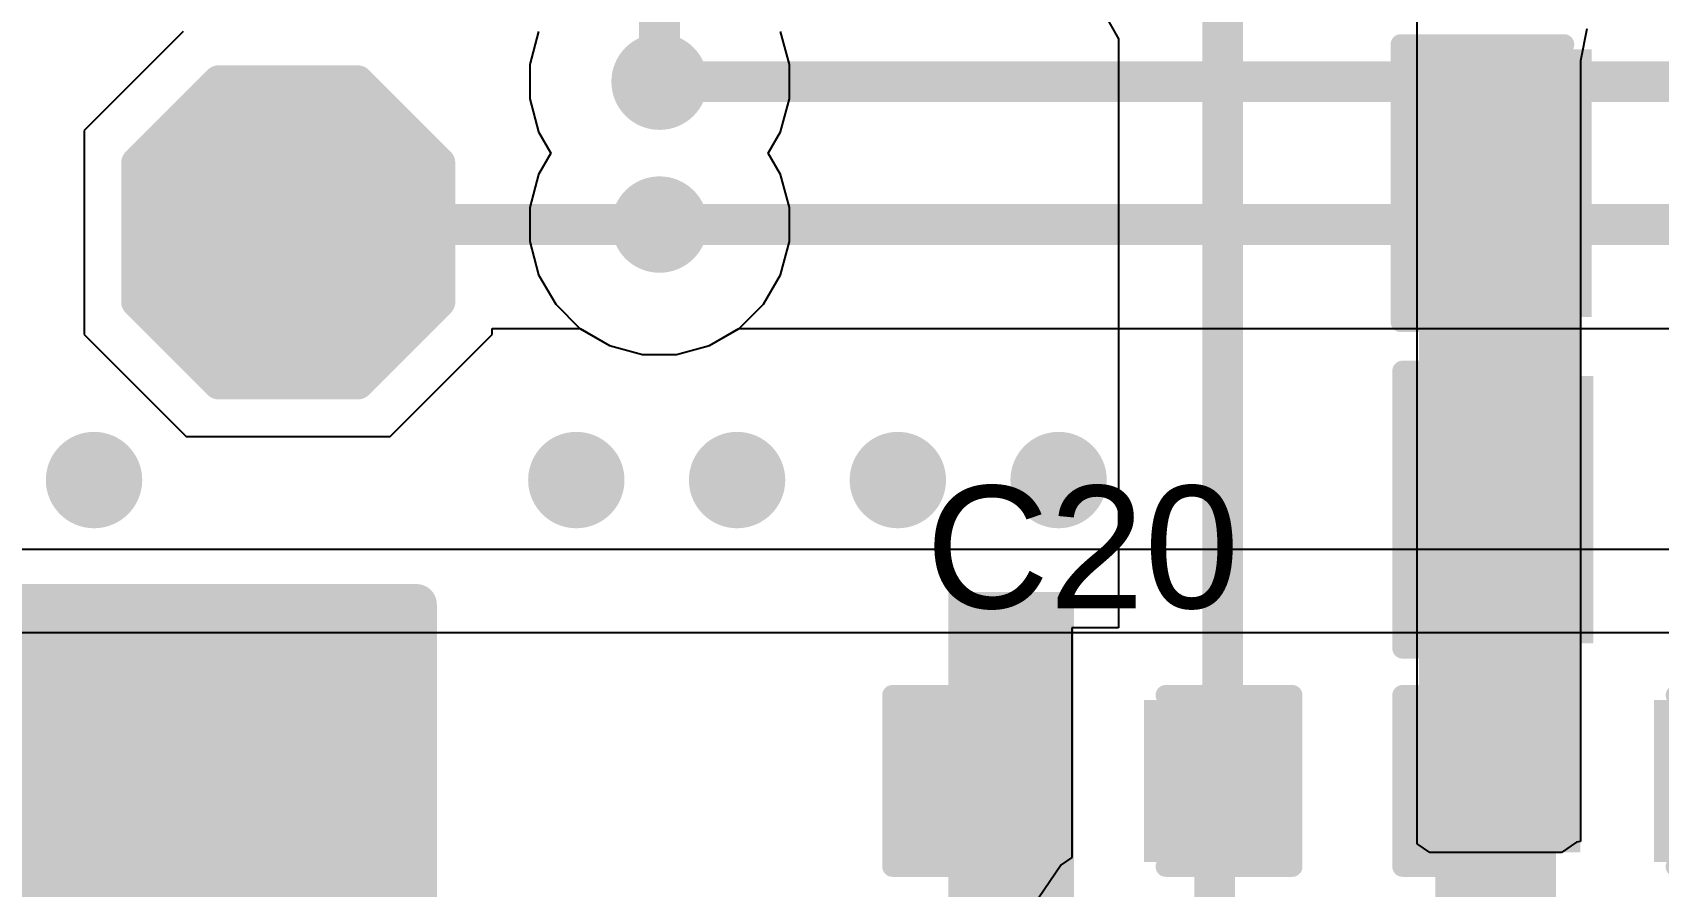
# Model space of a CAD drawing. Header units: inches. Extents: x 0.38 to 9.66, y 2.79 to 4.95.
# Drawn here: x 5.1573 to 5.5558, y 4.0598 to 4.269 of the extents above; entities that cross this region are included whole.
import ezdxf

# ---------------------------------------------------------------- set-up
doc = ezdxf.new("R2010")
doc.units = ezdxf.units.IN
doc.header["$MEASUREMENT"] = 0
for name, color, linetype in [('Bottom Layer', 5, 'Continuous'), ('Top Layer', 1, 'Continuous'), ('Top Overlay', 2, 'Continuous'), ('Top Paste', 8, 'Continuous'), ('Top Solder', 216, 'Continuous'), ('Via Holes', 16, 'Continuous')]:
    doc.layers.add(name, color=color, linetype=linetype)
doc.styles.add('Arial', font='', dxfattribs={"height": 0.2})
doc.styles.get('Arial').set_extended_font_data('Arial')

# ---------------------------------------------------------------- blocks, each defined once
blk = doc.blocks.new('T__________11')
at = {"layer": 'Top Layer'}
blk.add_hatch(color=1, dxfattribs=at).paths.add_polyline_path([(0.015, 0.03), (-0.015, 0.03), (-0.03, 0.015), (-0.03, -0.015), (-0.015, -0.03), (0.015, -0.03), (0.03, -0.015), (0.03, 0.015)])
at = {"layer": 'Top Paste'}
blk.add_hatch(color=8, dxfattribs=at).paths.add_polyline_path([(0.015, 0.03), (-0.015, 0.03), (-0.03, 0.015), (-0.03, -0.015), (-0.015, -0.03), (0.015, -0.03), (0.03, -0.015), (0.03, 0.015)])
at = {"layer": 'Top Solder'}
blk.add_hatch(color=216, dxfattribs=at).paths.add_polyline_path([(0.017, 0.034), (-0.017, 0.034), (-0.034, 0.017), (-0.034, -0.017), (-0.017, -0.034), (0.017, -0.034), (0.034, -0.017), (0.034, 0.017)])
at = {"layer": 'Top Overlay'}
for points in [[(-0.037, 0.017, 0.00787, 0.00787, 0), (-0.017, 0.037, 0.00787, 0.00787, 0)], [(-0.017, 0.037, 0.00787, 0.00787, 0), (0.017, 0.037, 0.00787, 0.00787, 0)], [(0.017, 0.037, 0.00787, 0.00787, 0), (0.037, 0.017, 0.00787, 0.00787, 0)], [(-0.037, -0.017, 0.00787, 0.00787, 0), (-0.037, 0.017, 0.00787, 0.00787, 0)], [(0.037, -0.017, 0.00787, 0.00787, 0), (0.037, 0.017, 0.00787, 0.00787, 0)], [(-0.037, -0.017, 0.00787, 0.00787, 0), (-0.017, -0.037, 0.00787, 0.00787, 0)], [(0.017, -0.037, 0.00787, 0.00787, 0), (0.037, -0.017, 0.00787, 0.00787, 0)], [(-0.017, -0.037, 0.00787, 0.00787, 0), (0.017, -0.037, 0.00787, 0.00787, 0)]]:
    blk.add_lwpolyline(points, format="xyseb", dxfattribs=at)
for points in [[(-0.01897, 0.037, 0.00394, 0.00394, 1), (-0.01503, 0.037, 0.00394, 0.00394, 1)], [(-0.01897, 0.037, 0.00394, 0.00394, 1), (-0.01503, 0.037, 0.00394, 0.00394, 1)], [(0.01503, 0.037, 0.00394, 0.00394, 1), (0.01897, 0.037, 0.00394, 0.00394, 1)], [(0.01503, 0.037, 0.00394, 0.00394, 1), (0.01897, 0.037, 0.00394, 0.00394, 1)], [(-0.03897, 0.017, 0.00394, 0.00394, 1), (-0.03503, 0.017, 0.00394, 0.00394, 1)], [(-0.03897, 0.017, 0.00394, 0.00394, 1), (-0.03503, 0.017, 0.00394, 0.00394, 1)], [(0.03503, 0.017, 0.00394, 0.00394, 1), (0.03897, 0.017, 0.00394, 0.00394, 1)], [(0.03503, 0.017, 0.00394, 0.00394, 1), (0.03897, 0.017, 0.00394, 0.00394, 1)], [(-0.03897, -0.017, 0.00394, 0.00394, 1), (-0.03503, -0.017, 0.00394, 0.00394, 1)], [(-0.03897, -0.017, 0.00394, 0.00394, 1), (-0.03503, -0.017, 0.00394, 0.00394, 1)], [(0.03503, -0.017, 0.00394, 0.00394, 1), (0.03897, -0.017, 0.00394, 0.00394, 1)], [(0.03503, -0.017, 0.00394, 0.00394, 1), (0.03897, -0.017, 0.00394, 0.00394, 1)], [(-0.01897, -0.037, 0.00394, 0.00394, 1), (-0.01503, -0.037, 0.00394, 0.00394, 1)], [(-0.01897, -0.037, 0.00394, 0.00394, 1), (-0.01503, -0.037, 0.00394, 0.00394, 1)], [(0.01503, -0.037, 0.00394, 0.00394, 1), (0.01897, -0.037, 0.00394, 0.00394, 1)], [(0.01503, -0.037, 0.00394, 0.00394, 1), (0.01897, -0.037, 0.00394, 0.00394, 1)]]:
    blk.add_lwpolyline(points, format="xyseb", close=True, dxfattribs=at)
blk = doc.blocks.new('RES_2512_15')
at = {"layer": 'Top Layer'}
for points in [[(-0.15945, 0.06693), (-0.09646, 0.06693), (-0.09646, -0.06693), (-0.15945, -0.06693)], [(0.09646, 0.06693), (0.15945, 0.06693), (0.15945, -0.06693), (0.09646, -0.06693)]]:
    blk.add_hatch(color=1, dxfattribs=at).paths.add_polyline_path(points)
at = {"layer": 'Top Paste'}
for points in [[(-0.15945, 0.06693), (-0.09646, 0.06693), (-0.09646, -0.06693), (-0.15945, -0.06693)], [(0.09646, 0.06693), (0.15945, 0.06693), (0.15945, -0.06693), (0.09646, -0.06693)]]:
    blk.add_hatch(color=8, dxfattribs=at).paths.add_polyline_path(points)
at = {"layer": 'Top Solder'}
for points in [[(-0.16345, 0.07093), (-0.09246, 0.07093), (-0.09246, -0.07093), (-0.16345, -0.07093)], [(0.09246, 0.07093), (0.16345, 0.07093), (0.16345, -0.07093), (0.09246, -0.07093)]]:
    blk.add_hatch(color=216, dxfattribs=at).paths.add_polyline_path(points)
at = {"layer": 'Top Overlay'}
for points in [[(-0.167, 0.073, 0.01, 0.01, 0), (0.16679, 0.073, 0.01, 0.01, 0)], [(-0.167, 0.073, 0.01, 0.01, 0), (-0.167, -0.073, 0.01, 0.01, 0)], [(0.16679, 0.073, 0.01, 0.01, 0), (0.16679, -0.073, 0.01, 0.01, 0)], [(-0.167, -0.073, 0.01, 0.01, 0), (0.16679, -0.073, 0.01, 0.01, 0)]]:
    blk.add_lwpolyline(points, format="xyseb", dxfattribs=at)
for points in [[(-0.1695, 0.073, 0.005, 0.005, 1), (-0.1645, 0.073, 0.005, 0.005, 1)], [(-0.1695, 0.073, 0.005, 0.005, 1), (-0.1645, 0.073, 0.005, 0.005, 1)], [(0.16429, 0.073, 0.005, 0.005, 1), (0.16929, 0.073, 0.005, 0.005, 1)], [(0.16429, 0.073, 0.005, 0.005, 1), (0.16929, 0.073, 0.005, 0.005, 1)], [(-0.1695, -0.073, 0.005, 0.005, 1), (-0.1645, -0.073, 0.005, 0.005, 1)], [(-0.1695, -0.073, 0.005, 0.005, 1), (-0.1645, -0.073, 0.005, 0.005, 1)], [(0.16429, -0.073, 0.005, 0.005, 1), (0.16929, -0.073, 0.005, 0.005, 1)], [(0.16429, -0.073, 0.005, 0.005, 1), (0.16929, -0.073, 0.005, 0.005, 1)]]:
    blk.add_lwpolyline(points, format="xyseb", close=True, dxfattribs=at)
blk = doc.blocks.new('C___0603_43')
at = {"layer": 'Top Layer'}
for points in [[(-0.015, 0.0175), (-0.015, -0.0175), (-0.045, -0.0175), (-0.045, 0.0175)], [(0.045, 0.0175), (0.045, -0.0175), (0.015, -0.0175), (0.015, 0.0175)]]:
    blk.add_hatch(color=1, dxfattribs=at).paths.add_polyline_path(points)
at = {"layer": 'Top Paste'}
for points in [[(-0.015, 0.0175), (-0.015, -0.0175), (-0.045, -0.0175), (-0.045, 0.0175)], [(0.045, 0.0175), (0.045, -0.0175), (0.015, -0.0175), (0.015, 0.0175)]]:
    blk.add_hatch(color=8, dxfattribs=at).paths.add_polyline_path(points)
at = {"layer": 'Top Solder'}
for points in [[(-0.01264, 0.01986), (-0.01264, -0.01986), (-0.04736, -0.01986), (-0.04736, 0.01986)], [(0.04736, 0.01986), (0.04736, -0.01986), (0.01264, -0.01986), (0.01264, 0.01986)]]:
    blk.add_hatch(color=216, dxfattribs=at).paths.add_polyline_path(points)
at = {"layer": 'Top Overlay'}
for points in [[(-0.049, -0.021, 0.005, 0.005, 0), (-0.049, 0.021, 0.005, 0.005, 0)], [(-0.049, 0.021, 0.005, 0.005, 0), (-0.018, 0.021, 0.005, 0.005, 0)], [(0.018, 0.021, 0.005, 0.005, 0), (0.049, 0.021, 0.005, 0.005, 0)], [(0.049, -0.021, 0.005, 0.005, 0), (0.049, 0.021, 0.005, 0.005, 0)], [(-0.049, -0.021, 0.005, 0.005, 0), (-0.018, -0.021, 0.005, 0.005, 0)], [(0.018, -0.021, 0.005, 0.005, 0), (0.049, -0.021, 0.005, 0.005, 0)]]:
    blk.add_lwpolyline(points, format="xyseb", dxfattribs=at)
for points in [[(-0.05025, 0.021, 0.0025, 0.0025, 1), (-0.04775, 0.021, 0.0025, 0.0025, 1)], [(-0.05025, 0.021, 0.0025, 0.0025, 1), (-0.04775, 0.021, 0.0025, 0.0025, 1)], [(-0.01925, 0.021, 0.0025, 0.0025, 1), (-0.01675, 0.021, 0.0025, 0.0025, 1)], [(0.01675, 0.021, 0.0025, 0.0025, 1), (0.01925, 0.021, 0.0025, 0.0025, 1)], [(0.04775, 0.021, 0.0025, 0.0025, 1), (0.05025, 0.021, 0.0025, 0.0025, 1)], [(0.04775, 0.021, 0.0025, 0.0025, 1), (0.05025, 0.021, 0.0025, 0.0025, 1)], [(-0.05025, -0.021, 0.0025, 0.0025, 1), (-0.04775, -0.021, 0.0025, 0.0025, 1)], [(-0.05025, -0.021, 0.0025, 0.0025, 1), (-0.04775, -0.021, 0.0025, 0.0025, 1)], [(-0.01925, -0.021, 0.0025, 0.0025, 1), (-0.01675, -0.021, 0.0025, 0.0025, 1)], [(0.01675, -0.021, 0.0025, 0.0025, 1), (0.01925, -0.021, 0.0025, 0.0025, 1)], [(0.04775, -0.021, 0.0025, 0.0025, 1), (0.05025, -0.021, 0.0025, 0.0025, 1)], [(0.04775, -0.021, 0.0025, 0.0025, 1), (0.05025, -0.021, 0.0025, 0.0025, 1)]]:
    blk.add_lwpolyline(points, format="xyseb", close=True, dxfattribs=at)
blk = doc.blocks.new('C___0603_49')
at = {"layer": 'Top Layer'}
for points in [[(-0.015, 0.0175), (-0.015, -0.0175), (-0.045, -0.0175), (-0.045, 0.0175)], [(0.045, 0.0175), (0.045, -0.0175), (0.015, -0.0175), (0.015, 0.0175)]]:
    blk.add_hatch(color=1, dxfattribs=at).paths.add_polyline_path(points)
at = {"layer": 'Top Paste'}
for points in [[(-0.015, 0.0175), (-0.015, -0.0175), (-0.045, -0.0175), (-0.045, 0.0175)], [(0.045, 0.0175), (0.045, -0.0175), (0.015, -0.0175), (0.015, 0.0175)]]:
    blk.add_hatch(color=8, dxfattribs=at).paths.add_polyline_path(points)
at = {"layer": 'Top Solder'}
for points in [[(-0.01264, 0.01986), (-0.01264, -0.01986), (-0.04736, -0.01986), (-0.04736, 0.01986)], [(0.04736, 0.01986), (0.04736, -0.01986), (0.01264, -0.01986), (0.01264, 0.01986)]]:
    blk.add_hatch(color=216, dxfattribs=at).paths.add_polyline_path(points)
at = {"layer": 'Top Overlay'}
for points in [[(-0.049, 0.021, 0.005, 0.005, 0), (-0.049, -0.021, 0.005, 0.005, 0)], [(-0.018, 0.021, 0.005, 0.005, 0), (-0.049, 0.021, 0.005, 0.005, 0)], [(0.049, 0.021, 0.005, 0.005, 0), (0.018, 0.021, 0.005, 0.005, 0)], [(0.049, 0.021, 0.005, 0.005, 0), (0.049, -0.021, 0.005, 0.005, 0)], [(-0.018, -0.021, 0.005, 0.005, 0), (-0.049, -0.021, 0.005, 0.005, 0)], [(0.049, -0.021, 0.005, 0.005, 0), (0.018, -0.021, 0.005, 0.005, 0)]]:
    blk.add_lwpolyline(points, format="xyseb", dxfattribs=at)
for points in [[(-0.05025, 0.021, 0.0025, 0.0025, 1), (-0.04775, 0.021, 0.0025, 0.0025, 1)], [(-0.05025, 0.021, 0.0025, 0.0025, 1), (-0.04775, 0.021, 0.0025, 0.0025, 1)], [(-0.01925, 0.021, 0.0025, 0.0025, 1), (-0.01675, 0.021, 0.0025, 0.0025, 1)], [(0.01675, 0.021, 0.0025, 0.0025, 1), (0.01925, 0.021, 0.0025, 0.0025, 1)], [(0.04775, 0.021, 0.0025, 0.0025, 1), (0.05025, 0.021, 0.0025, 0.0025, 1)], [(0.04775, 0.021, 0.0025, 0.0025, 1), (0.05025, 0.021, 0.0025, 0.0025, 1)], [(-0.05025, -0.021, 0.0025, 0.0025, 1), (-0.04775, -0.021, 0.0025, 0.0025, 1)], [(-0.05025, -0.021, 0.0025, 0.0025, 1), (-0.04775, -0.021, 0.0025, 0.0025, 1)], [(-0.01925, -0.021, 0.0025, 0.0025, 1), (-0.01675, -0.021, 0.0025, 0.0025, 1)], [(0.01675, -0.021, 0.0025, 0.0025, 1), (0.01925, -0.021, 0.0025, 0.0025, 1)], [(0.04775, -0.021, 0.0025, 0.0025, 1), (0.05025, -0.021, 0.0025, 0.0025, 1)], [(0.04775, -0.021, 0.0025, 0.0025, 1), (0.05025, -0.021, 0.0025, 0.0025, 1)]]:
    blk.add_lwpolyline(points, format="xyseb", close=True, dxfattribs=at)
blk = doc.blocks.new('C___0805_50')
at = {"layer": 'Top Layer'}
for points in [[(-0.06, 0.03), (-0.02, 0.03), (-0.02, -0.03), (-0.06, -0.03)], [(0.02, 0.03), (0.06, 0.03), (0.06, -0.03), (0.02, -0.03)]]:
    blk.add_hatch(color=1, dxfattribs=at).paths.add_polyline_path(points)
at = {"layer": 'Top Paste'}
for points in [[(-0.06, 0.03), (-0.02, 0.03), (-0.02, -0.03), (-0.06, -0.03)], [(0.02, 0.03), (0.06, 0.03), (0.06, -0.03), (0.02, -0.03)]]:
    blk.add_hatch(color=8, dxfattribs=at).paths.add_polyline_path(points)
at = {"layer": 'Top Solder'}
for points in [[(-0.06276, 0.03276), (-0.01724, 0.03276), (-0.01724, -0.03276), (-0.06276, -0.03276)], [(0.01724, 0.03276), (0.06276, 0.03276), (0.06276, -0.03276), (0.01724, -0.03276)]]:
    blk.add_hatch(color=216, dxfattribs=at).paths.add_polyline_path(points)
at = {"layer": 'Top Overlay'}
for points in [[(-0.064, 0.034, 0.005, 0.005, 0), (-0.064, -0.034, 0.005, 0.005, 0)], [(-0.024, 0.034, 0.005, 0.005, 0), (-0.064, 0.034, 0.005, 0.005, 0)], [(0.064, 0.034, 0.005, 0.005, 0), (0.024, 0.034, 0.005, 0.005, 0)], [(0.064, 0.034, 0.005, 0.005, 0), (0.064, -0.034, 0.005, 0.005, 0)], [(-0.024, -0.034, 0.005, 0.005, 0), (-0.064, -0.034, 0.005, 0.005, 0)], [(0.064, -0.034, 0.005, 0.005, 0), (0.024, -0.034, 0.005, 0.005, 0)]]:
    blk.add_lwpolyline(points, format="xyseb", dxfattribs=at)
for points in [[(-0.06525, 0.034, 0.0025, 0.0025, 1), (-0.06275, 0.034, 0.0025, 0.0025, 1)], [(-0.06525, 0.034, 0.0025, 0.0025, 1), (-0.06275, 0.034, 0.0025, 0.0025, 1)], [(-0.02525, 0.034, 0.0025, 0.0025, 1), (-0.02275, 0.034, 0.0025, 0.0025, 1)], [(0.02275, 0.034, 0.0025, 0.0025, 1), (0.02525, 0.034, 0.0025, 0.0025, 1)], [(0.06275, 0.034, 0.0025, 0.0025, 1), (0.06525, 0.034, 0.0025, 0.0025, 1)], [(0.06275, 0.034, 0.0025, 0.0025, 1), (0.06525, 0.034, 0.0025, 0.0025, 1)], [(-0.06525, -0.034, 0.0025, 0.0025, 1), (-0.06275, -0.034, 0.0025, 0.0025, 1)], [(-0.06525, -0.034, 0.0025, 0.0025, 1), (-0.06275, -0.034, 0.0025, 0.0025, 1)], [(-0.02525, -0.034, 0.0025, 0.0025, 1), (-0.02275, -0.034, 0.0025, 0.0025, 1)], [(0.02275, -0.034, 0.0025, 0.0025, 1), (0.02525, -0.034, 0.0025, 0.0025, 1)], [(0.06275, -0.034, 0.0025, 0.0025, 1), (0.06525, -0.034, 0.0025, 0.0025, 1)], [(0.06275, -0.034, 0.0025, 0.0025, 1), (0.06525, -0.034, 0.0025, 0.0025, 1)]]:
    blk.add_lwpolyline(points, format="xyseb", close=True, dxfattribs=at)
blk = doc.blocks.new('C___0805_51')
at = {"layer": 'Top Layer'}
for points in [[(-0.06, 0.03), (-0.02, 0.03), (-0.02, -0.03), (-0.06, -0.03)], [(0.02, 0.03), (0.06, 0.03), (0.06, -0.03), (0.02, -0.03)]]:
    blk.add_hatch(color=1, dxfattribs=at).paths.add_polyline_path(points)
at = {"layer": 'Top Paste'}
for points in [[(-0.06, 0.03), (-0.02, 0.03), (-0.02, -0.03), (-0.06, -0.03)], [(0.02, 0.03), (0.06, 0.03), (0.06, -0.03), (0.02, -0.03)]]:
    blk.add_hatch(color=8, dxfattribs=at).paths.add_polyline_path(points)
at = {"layer": 'Top Solder'}
for points in [[(-0.06276, 0.03276), (-0.01724, 0.03276), (-0.01724, -0.03276), (-0.06276, -0.03276)], [(0.01724, 0.03276), (0.06276, 0.03276), (0.06276, -0.03276), (0.01724, -0.03276)]]:
    blk.add_hatch(color=216, dxfattribs=at).paths.add_polyline_path(points)
at = {"layer": 'Top Overlay'}
for points in [[(-0.064, 0.034, 0.005, 0.005, 0), (-0.064, -0.034, 0.005, 0.005, 0)], [(-0.024, 0.034, 0.005, 0.005, 0), (-0.064, 0.034, 0.005, 0.005, 0)], [(0.064, 0.034, 0.005, 0.005, 0), (0.024, 0.034, 0.005, 0.005, 0)], [(0.064, 0.034, 0.005, 0.005, 0), (0.064, -0.034, 0.005, 0.005, 0)], [(-0.024, -0.034, 0.005, 0.005, 0), (-0.064, -0.034, 0.005, 0.005, 0)], [(0.064, -0.034, 0.005, 0.005, 0), (0.024, -0.034, 0.005, 0.005, 0)]]:
    blk.add_lwpolyline(points, format="xyseb", dxfattribs=at)
for points in [[(-0.06525, 0.034, 0.0025, 0.0025, 1), (-0.06275, 0.034, 0.0025, 0.0025, 1)], [(-0.06525, 0.034, 0.0025, 0.0025, 1), (-0.06275, 0.034, 0.0025, 0.0025, 1)], [(-0.02525, 0.034, 0.0025, 0.0025, 1), (-0.02275, 0.034, 0.0025, 0.0025, 1)], [(0.02275, 0.034, 0.0025, 0.0025, 1), (0.02525, 0.034, 0.0025, 0.0025, 1)], [(0.06275, 0.034, 0.0025, 0.0025, 1), (0.06525, 0.034, 0.0025, 0.0025, 1)], [(0.06275, 0.034, 0.0025, 0.0025, 1), (0.06525, 0.034, 0.0025, 0.0025, 1)], [(-0.06525, -0.034, 0.0025, 0.0025, 1), (-0.06275, -0.034, 0.0025, 0.0025, 1)], [(-0.06525, -0.034, 0.0025, 0.0025, 1), (-0.06275, -0.034, 0.0025, 0.0025, 1)], [(-0.02525, -0.034, 0.0025, 0.0025, 1), (-0.02275, -0.034, 0.0025, 0.0025, 1)], [(0.02275, -0.034, 0.0025, 0.0025, 1), (0.02525, -0.034, 0.0025, 0.0025, 1)], [(0.06275, -0.034, 0.0025, 0.0025, 1), (0.06525, -0.034, 0.0025, 0.0025, 1)], [(0.06275, -0.034, 0.0025, 0.0025, 1), (0.06525, -0.034, 0.0025, 0.0025, 1)]]:
    blk.add_lwpolyline(points, format="xyseb", close=True, dxfattribs=at)

msp = doc.modelspace()

# ---------------------------------------------------------------- hatches: boundary and pattern name
at = {"layer": 'Bottom Layer'}
h = msp.add_hatch(color=5, dxfattribs=at)
edge = h.paths.add_edge_path()
edge.add_arc((5.311, 4.257), 0.01181, 0, 360)
h = msp.add_hatch(color=5, dxfattribs=at)
edge = h.paths.add_edge_path()
edge.add_arc((5.311, 4.222), 0.01181, 0, 360)
h = msp.add_hatch(color=5, dxfattribs=at)
edge = h.paths.add_edge_path()
edge.add_arc((5.1724, 4.1594), 0.01181, 0, 360)
h = msp.add_hatch(color=5, dxfattribs=at)
edge = h.paths.add_edge_path()
edge.add_arc((5.2906, 4.1594), 0.01181, 0, 360)
h = msp.add_hatch(color=5, dxfattribs=at)
edge = h.paths.add_edge_path()
edge.add_arc((5.33, 4.1594), 0.01181, 0, 360)
h = msp.add_hatch(color=5, dxfattribs=at)
edge = h.paths.add_edge_path()
edge.add_arc((5.3694, 4.1594), 0.01181, 0, 360)
h = msp.add_hatch(color=5, dxfattribs=at)
edge = h.paths.add_edge_path()
edge.add_arc((5.4088, 4.1594), 0.01181, 0, 360)
at = {"layer": 'Top Layer'}
h = msp.add_hatch(color=1, dxfattribs=at)
edge = h.paths.add_edge_path()
edge.add_arc((5.311, 4.257), 0.01181, 0, 360)
for points in [[(5.53668, 4.26215), (5.49709, 4.26215), (5.49709, 4.06819), (5.53668, 4.06819)], [(5.50115, 4.26215), (5.50115, 4.01671), (5.5307, 4.01671), (5.5307, 4.26215)], [(5.38177, 4.01669), (5.4126, 4.01669), (5.4126, 4.132), (5.38177, 4.132)]]:
    msp.add_hatch(color=1, dxfattribs=at).paths.add_polyline_path(points)
h = msp.add_hatch(color=1, dxfattribs=at)
edge = h.paths.add_edge_path()
edge.add_arc((5.311, 4.222), 0.01181, 0, 360)
h = msp.add_hatch(color=1, dxfattribs=at)
edge = h.paths.add_edge_path()
edge.add_arc((5.1724, 4.1594), 0.01181, 0, 360)
h = msp.add_hatch(color=1, dxfattribs=at)
edge = h.paths.add_edge_path()
edge.add_arc((5.2906, 4.1594), 0.01181, 0, 360)
h = msp.add_hatch(color=1, dxfattribs=at)
edge = h.paths.add_edge_path()
edge.add_arc((5.33, 4.1594), 0.01181, 0, 360)
h = msp.add_hatch(color=1, dxfattribs=at)
edge = h.paths.add_edge_path()
edge.add_arc((5.3694, 4.1594), 0.01181, 0, 360)
h = msp.add_hatch(color=1, dxfattribs=at)
edge = h.paths.add_edge_path()
edge.add_arc((5.4088, 4.1594), 0.01181, 0, 360)
at = {"layer": 'Via Holes'}
h = msp.add_hatch(color=7, dxfattribs=at)
edge = h.paths.add_edge_path()
edge.add_arc((5.311, 4.257), 0.00591, 0, 360)
h = msp.add_hatch(color=7, dxfattribs=at)
edge = h.paths.add_edge_path()
edge.add_arc((5.311, 4.222), 0.00591, 0, 360)
h = msp.add_hatch(color=7, dxfattribs=at)
edge = h.paths.add_edge_path()
edge.add_arc((5.1724, 4.1594), 0.00591, 0, 360)
h = msp.add_hatch(color=7, dxfattribs=at)
edge = h.paths.add_edge_path()
edge.add_arc((5.2906, 4.1594), 0.00591, 0, 360)
h = msp.add_hatch(color=7, dxfattribs=at)
edge = h.paths.add_edge_path()
edge.add_arc((5.33, 4.1594), 0.00591, 0, 360)
h = msp.add_hatch(color=7, dxfattribs=at)
edge = h.paths.add_edge_path()
edge.add_arc((5.3694, 4.1594), 0.00591, 0, 360)
h = msp.add_hatch(color=7, dxfattribs=at)
edge = h.paths.add_edge_path()
edge.add_arc((5.4088, 4.1594), 0.00591, 0, 360)

# ---------------------------------------------------------------- linework, layer by layer
at = {"layer": 'Bottom Layer'}
for p, q in [((5.28136, 4.26928), (5.27919, 4.26119)), ((5.27919, 4.26119), (5.27919, 4.25281)), ((5.27919, 4.25281), (5.28136, 4.24472)), ((5.28136, 4.24472), (5.28437, 4.2395)), ((5.28437, 4.2395), (5.28136, 4.23428)), ((5.28136, 4.23428), (5.27919, 4.22619)), ((5.27919, 4.22619), (5.27919, 4.21781)), ((5.27919, 4.21781), (5.28136, 4.20972)), ((5.28136, 4.20972), (5.28554, 4.20247)), ((5.28554, 4.20247), (5.29147, 4.19654)), ((5.29147, 4.19654), (5.29872, 4.19236)), ((5.32328, 4.19236), (5.33047, 4.19651)), ((5.33047, 4.19651), (5.65663, 4.19651)), ((5.29872, 4.19236), (5.30681, 4.19019)), ((5.31519, 4.19019), (5.32328, 4.19236)), ((5.30681, 4.19019), (5.31519, 4.19019)), ((5.66451, 4.14239), (4.74872, 4.14239)), ((5.66451, 4.122), (4.74872, 4.122))]:
    msp.add_line(p, q, dxfattribs=at)
for points in [[(5.311, 4.257, 0.01, 0.01, 0), (5.6755, 4.257, 0.01, 0.01, 0)], [(5.311, 4.222, 0.01, 0.01, 0), (5.65663, 4.222, 0.01, 0.01, 0)]]:
    msp.add_lwpolyline(points, format="xyseb", dxfattribs=at)
for points in [[(5.3085, 4.257, 0.005, 0.005, 1), (5.3135, 4.257, 0.005, 0.005, 1)], [(5.3085, 4.222, 0.005, 0.005, 1), (5.3135, 4.222, 0.005, 0.005, 1)]]:
    msp.add_lwpolyline(points, format="xyseb", close=True, dxfattribs=at)
at = {"layer": 'Top Layer'}
for p, q in [((5.49667, 4.07029), (5.49667, 4.372)), ((5.41936, 4.27472), (5.42351, 4.26753)), ((5.19425, 4.26933), (5.17, 4.24508)), ((5.34281, 4.26119), (5.34064, 4.26928)), ((5.53825, 4.26995), (5.5367, 4.26215)), ((5.42351, 4.26753), (5.42351, 4.12319)), ((5.34281, 4.25281), (5.34281, 4.26119)), ((5.5367, 4.26215), (5.5367, 4.07087)), ((5.34064, 4.24472), (5.34281, 4.25281)), ((5.17, 4.24508), (5.17, 4.19508)), ((5.33763, 4.2395), (5.34064, 4.24472)), ((5.34064, 4.23428), (5.33763, 4.2395)), ((5.34281, 4.22619), (5.34064, 4.23428)), ((5.34281, 4.21781), (5.34281, 4.22619)), ((5.34064, 4.20972), (5.34281, 4.21781)), ((5.33646, 4.20247), (5.34064, 4.20972)), ((5.33053, 4.19654), (5.33646, 4.20247)), ((5.27, 4.19508), (5.27, 4.19651)), ((5.27, 4.19651), (5.29153, 4.19651)), ((5.29153, 4.19651), (5.29872, 4.19236)), ((5.32328, 4.19236), (5.33053, 4.19654)), ((5.17, 4.19508), (5.195, 4.17008)), ((5.245, 4.17008), (5.27, 4.19508)), ((5.29872, 4.19236), (5.30681, 4.19019)), ((5.31519, 4.19019), (5.32328, 4.19236)), ((5.30681, 4.19019), (5.31519, 4.19019)), ((5.195, 4.17008), (5.245, 4.17008)), ((5.42351, 4.12319), (5.41207, 4.12319)), ((5.41207, 4.12319), (5.41207, 4.06695)), ((5.49982, 4.06819), (5.49667, 4.07029)), ((5.53575, 4.07068), (5.53203, 4.06819)), ((5.5367, 4.07087), (5.53575, 4.07068)), ((5.40941, 4.06517), (5.4039, 4.05693)), ((5.41207, 4.06695), (5.40941, 4.06517)), ((5.53203, 4.06819), (5.49982, 4.06819))]:
    msp.add_line(p, q, dxfattribs=at)
for points in [[(5.311, 4.257, 0.01, 0.01, 0), (5.311, 4.29883, 0.01, 0.01, 0)], [(5.449, 4.08762, 0.01, 0.01, 0), (5.449, 4.287, 0.01, 0.01, 0)], [(5.22, 4.22008, 0.01, 0.01, 0), (5.22192, 4.222, 0.01, 0.01, 0)], [(5.22192, 4.222, 0.01, 0.01, 0), (5.311, 4.222, 0.01, 0.01, 0)], [(5.44707, 4.08569, 0.01, 0.01, 0), (5.449, 4.08762, 0.01, 0.01, 0)], [(5.44707, 4.03441, 0.01, 0.01, 0), (5.44707, 4.08569, 0.01, 0.01, 0)], [(5.17842, 3.99898, 0.008, 0.008, 0), (5.17842, 4.06508, 0.008, 0.008, 0)]]:
    msp.add_lwpolyline(points, format="xyseb", dxfattribs=at)
for points in [[(5.3085, 4.257, 0.005, 0.005, 1), (5.3135, 4.257, 0.005, 0.005, 1)], [(5.2175, 4.22008, 0.005, 0.005, 1), (5.2225, 4.22008, 0.005, 0.005, 1)], [(5.21942, 4.222, 0.005, 0.005, 1), (5.22442, 4.222, 0.005, 0.005, 1)], [(5.21942, 4.222, 0.005, 0.005, 1), (5.22442, 4.222, 0.005, 0.005, 1)], [(5.3085, 4.222, 0.005, 0.005, 1), (5.3135, 4.222, 0.005, 0.005, 1)], [(5.4465, 4.08762, 0.005, 0.005, 1), (5.4515, 4.08762, 0.005, 0.005, 1)], [(5.4465, 4.08762, 0.005, 0.005, 1), (5.4515, 4.08762, 0.005, 0.005, 1)], [(5.44457, 4.08569, 0.005, 0.005, 1), (5.44957, 4.08569, 0.005, 0.005, 1)], [(5.44457, 4.08569, 0.005, 0.005, 1), (5.44957, 4.08569, 0.005, 0.005, 1)], [(5.17642, 4.06508, 0.004, 0.004, 1), (5.18042, 4.06508, 0.004, 0.004, 1)]]:
    msp.add_lwpolyline(points, format="xyseb", close=True, dxfattribs=at)

# ---------------------------------------------------------------- block references
for name, p, rotation in [('C___0805_50', (5.55667, 4.23214), 180), ('C___0805_51', (5.55709, 4.15215), 180), ('RES_2512_15', (5.17842, 3.96213), 90), ('C___0603_49', (5.54209, 4.08569), 180)]:
    msp.add_blockref(name, p, dxfattribs=dict(rotation=rotation))
for name, p in [('T__________11', (5.22, 4.22008)), ('C___0603_43', (5.41707, 4.08569))]:
    msp.add_blockref(name, p)

# ---------------------------------------------------------------- texts
at = {"layer": 'Top Overlay', "style": 'Arial'}
msp.add_text('C20', height=0.03, dxfattribs=at).set_placement((5.37623, 4.128))

doc.saveas('drawing.dxf')
